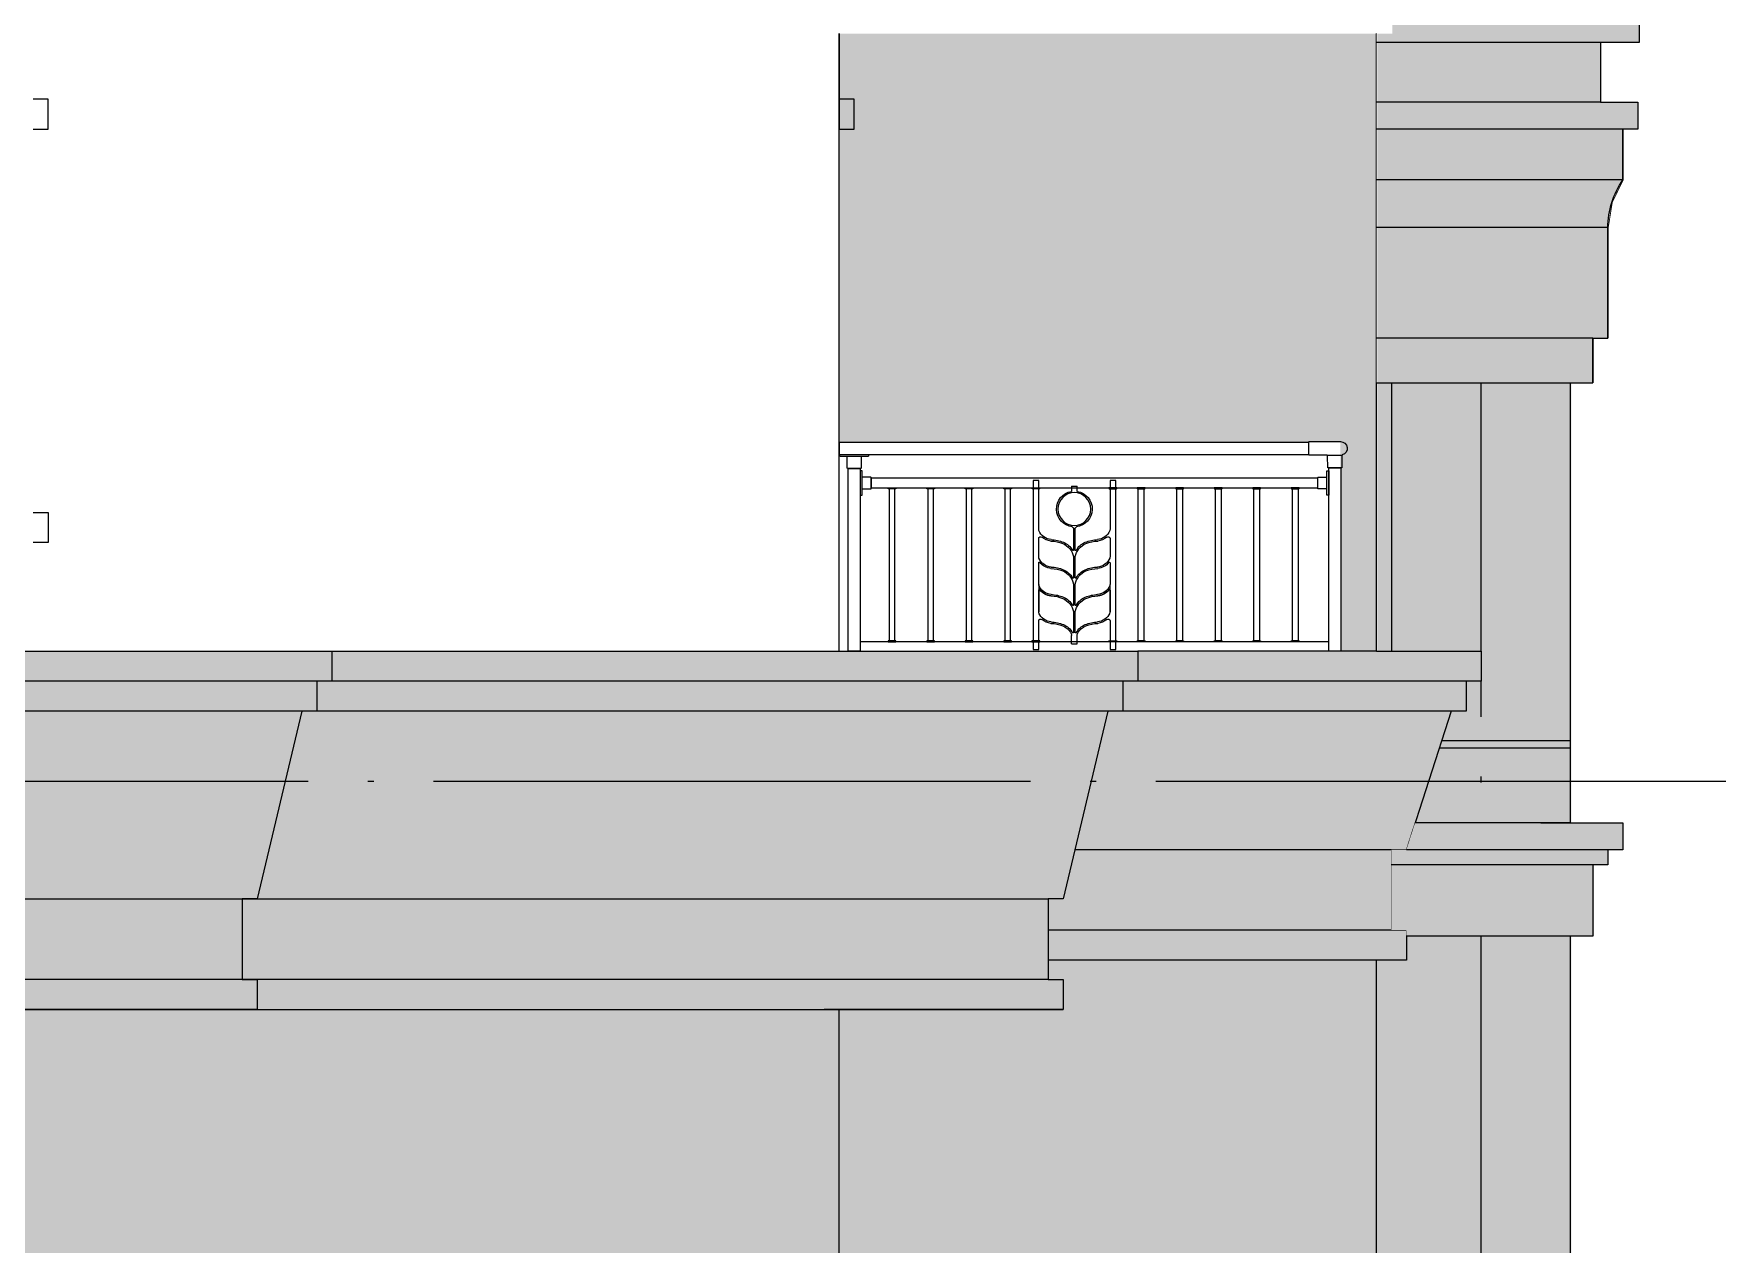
# Model space of a CAD drawing. Extents: x -12446 to 284554, y -295110 to 165007.
# Drawn here: x 201699 to 207339, y -251057 to -246999 of the extents above; entities that cross this region are included whole.
import ezdxf

# ---------------------------------------------------------------- set-up
doc = ezdxf.new("R2010")
doc.units = 0
doc.header["$LTSCALE"] = 1000
doc.linetypes.add('AX-14-E$0$DOTE', pattern=[2.42, 2, -0.2, 0.02, -0.2])
doc.layers.get('0').update_dxf_attribs({"linetype": 'CONTINUOUS'})
for name, color, linetype in [('A-Anno-Note', 241, 'CONTINUOUS'), ('AX-14-comp-tc$0$AX-T-LMCZ-Z$1$AX-13-E01-E03$0$家具与填充', 251, 'CONTINUOUS'), ('AX-14-E$0$A-Anno-Note', 241, 'CONTINUOUS'), ('AX-14-E$0$A-Detl-Medm', 40, 'CONTINUOUS'), ('AX-14-E$0$A-Detl-Patt', 8, 'CONTINUOUS'), ('AX-14-E$0$A-Detl-Thin', 131, 'CONTINUOUS'), ('AX-14-E$0$A-elev-FIXT', 9, 'CONTINUOUS'), ('AX-14-E$0$A-elev-HRAL', 61, 'CONTINUOUS'), ('AX-14-E$0$A-Elev-line3', 40, 'CONTINUOUS'), ('AX-14-E$0$A-elev-XFINE', 8, 'CONTINUOUS'), ('AX-14-E$0$栏杆型材', 82, 'CONTINUOUS'), ('AX-14-E$0$阳台栏杆扶手', 82, 'CONTINUOUS')]:
    doc.layers.add(name, color=color, linetype=linetype)
doc.layers.add('AX-14-E$0$A-Grid', color=222, linetype='AX-14-E$0$DOTE', plot=False)
doc.layers.add('AX-14-E$0$A-Wall-stru', color=4, linetype='CONTINUOUS', lineweight=30)
doc.layers.add('AX-14-E$0$花形线', color=241, linetype='CONTINUOUS', lineweight=15)
pattern_1 = [(37.5, (-118016.387, -327431.573), (-1.9200376, 58.7295885), [0, -46.3296, 0, -51.816, 0, -49.53]), (7.5, (-118016.39, -327431.57), (53.942794, 86.019012), [0, -24.9936, 0, -41.7576, 0, -16.002]), (327.5, (-118053.88, -327431.573), (94.9190844, 0.172462), [0, -15.24, 0, -54.864, 0, -71.628]), (317.5, (-118053.88, -327431.57), (91.626774, 26.751519), [0, -7.62, 0, -35.9664, 0, -41.148])]
pattern_2 = [(37.5, (3.074, 0), (-1.9200376, 58.7295885), [0, -46.3296, 0, -51.816, 0, -49.53]), (7.5, (3.074, 0), (53.942794, 86.019012), [0, -24.9936, 0, -41.7576, 0, -16.002]), (327.5, (-34.416, 0), (94.9190844, 0.172462), [0, -15.24, 0, -54.864, 0, -71.628]), (317.5, (-34.42, 0), (91.626774, 26.751519), [0, -7.62, 0, -35.9664, 0, -41.148])]

# ---------------------------------------------------------------- blocks, each defined once
blk = doc.blocks.new('AX-14-E$0$4080转角立图')
at = {"layer": 'AX-14-E$0$A-elev-FIXT', "linetype": 'Continuous'}
blk.add_line((25.6, 42), (-24.3, 42), dxfattribs=at)
blk.add_lwpolyline([(-25.3, 43, -0.327139), (-24.2, 41.5), (-23.5, 0), (23.5, 0), (24.2, 40.5, -0.409111), (25.7, 42), (85.3, 42, 0.414214), (86.8, 43.5), (86.8, 86.5, 0.414214), (85.3, 88), (-18.8, 88, 0.865157)], format="xyb", close=True, dxfattribs=at)
blk = doc.blocks.new('AX-14-E$0$32固定座立面')
at = {"layer": 'AX-14-E$0$栏杆型材', "color": 6, "linetype": 'Continuous'}
blk.add_line((-7, -22.5), (-7, 22.5), dxfattribs=at)
blk.add_lwpolyline([(-7, -22.5, 0.41166), (-10, -19.5), (-36, -19.3, -0.41166), (-37, -18.3), (-37, 18.3, -0.41166), (-36, 19.3), (-10, 19.5, 0.41166), (-7, 22.5), (-7, 39, -0.41166), (-5, 41), (0, 41.1), (0, -41.1), (-5, -41, -0.41166), (-7, -39)], format="xyb", close=True, dxfattribs=at)
blk = doc.blocks.new('AX-14-E$0$40固定座立图')
at = {"layer": 'AX-14-E$0$A-elev-HRAL', "color": 6, "linetype": 'Continuous'}
blk.add_line((-26.5, -7), (26.5, -7), dxfattribs=at)
blk.add_lwpolyline([(48, -5), (48.1, 0), (-48.1, 0), (-48, -5, 0.41166), (-46, -7), (-26.5, -7, -0.41166), (-23.5, -10), (-23.2, -46, 0.41166), (-22.2, -47), (22.2, -47, 0.41166), (23.2, -46), (23.5, -10, -0.41166), (26.5, -7), (46, -7, 0.41166)], format="xyb", close=True, dxfattribs=at)
blk = doc.blocks.new('AX-14-E$0$螺帽01')
at = {"layer": 'AX-14-E$0$A-elev-XFINE', "linetype": 'Continuous'}
blk.add_lwpolyline([(-12.5, -3), (12.5, -3, 0.414214), (13, -2.5), (13, -0.5, 0.414214), (12.5, 0), (-12.5, 0, 0.414214), (-13, -0.5), (-13, -2.5, 0.414214)], format="xyb", close=True, dxfattribs=at)
blk = doc.blocks.new('AX-14-E$0$麦穗铁花九')
at = {"layer": 'AX-14-E$0$花形线'}
for p, q in [((0, 0), (19, 0)), ((0, -566), (0, 0)), ((19, 0), (19, -163.7)), ((258, 0), (277, 0)), ((258, -163.7), (258, 0)), ((277, 0), (277, -566)), ((148, -18), (129, -18)), ((129, -36), (129, -18)), ((148, -18), (148, -36)), ((136, -232.5), (136, -159.8)), ((141, -159.8), (141, -232.5)), ((19, -194.2), (19, -255.7)), ((258, -255.7), (258, -194.2)), ((19, -274.9), (19, -347.7)), ((136, -324.5), (136, -258.9)), ((141, -258.9), (141, -324.5)), ((258, -347.7), (258, -274.9)), ((19, -439.7), (19, -347.7)), ((19, -366.9), (19, -439.7)), ((19, -366.9), (19, -439.7)), ((136, -416.5), (136, -350.9)), ((136, -416.5), (136, -350.9)), ((141, -350.9), (141, -416.5)), ((141, -350.9), (141, -416.5)), ((258, -347.7), (258, -439.7)), ((258, -439.7), (258, -366.9)), ((258, -439.7), (258, -366.9)), ((136, -508.5), (136, -442.9)), ((136, -508.5), (136, -442.9)), ((136, -508.5), (136, -442.9)), ((141, -442.9), (141, -508.5)), ((141, -442.9), (141, -508.5)), ((19, -470.2), (19, -566)), ((258, -566), (258, -470.2)), ((129, -547), (129, -519)), ((148, -547), (129, -547)), ((148, -547), (148, -519)), ((19, -566), (0, -566)), ((277, -566), (258, -566))]:
    blk.add_line(p, q, dxfattribs=at)
blk.add_circle((138.5, -95.2), 55, dxfattribs=at)
for centre, radius, start, end in [((138.5, -95.2), 60, 99.1102, 263.3742), ((138.5, -95.2), 60, 276.6258, 80.8898), ((29, -163.7), 10, 180, 202.5285), ((65, -148.8), 49, 202.5283, 264.7738), ((131, -159.8), 5, 0, 83.3742), ((146, -159.8), 5, 96.6259, 180), ((212, -148.8), 49, 275.2262, 337.4717), ((248, -163.7), 10, 337.4718, 360), ((25.5, -194.2), 6.5, 48.9817, 180), ((65, -148.8), 53.7, 228.9817, 264.9129), ((55.9, -319.5), 117.3, 67.9628, 87.8994), ((55.9, -319.4), 121.9, 67.8778, 87.8433), ((74.7, -267.6), 62.3, 11.9892, 66.0287), ((74.7, -267.6), 67, 30.6455, 66.0287), ((202.3, -267.6), 62.3, 113.9713, 168.0108), ((202.3, -267.6), 67, 113.9713, 149.3545), ((221.1, -319.4), 121.9, 92.1567, 112.1222), ((221.1, -319.5), 117.3, 92.1006, 112.0372), ((212, -148.8), 53.7, 275.0871, 311.0183), ((251.5, -194.2), 6.5, 360, 131.0183), ((29, -255.7), 10, 180, 202.5285), ((21, -274.9), 2, 37.8001, 180), ((65, -240.8), 49, 202.5283, 264.7738), ((65, -240.8), 53.7, 217.8001, 264.9129), ((134, -232.5), 2, 210.6455, 360), ((116, -258.9), 20, 360, 11.9893), ((143, -232.5), 2, 180, 329.3545), ((161, -258.9), 20, 168.0107, 180), ((212, -240.8), 49, 275.2262, 337.4717), ((212, -240.8), 53.7, 275.0871, 322.1999), ((256, -274.9), 2, 360, 142.1999), ((248, -255.7), 10, 337.4718, 360), ((55.9, -411.5), 117.3, 67.9628, 87.8994), ((55.9, -411.4), 121.9, 67.8778, 87.8433), ((74.7, -359.6), 62.3, 11.9892, 66.0287), ((74.7, -359.6), 67, 30.6455, 66.0287), ((134, -324.5), 2, 210.6456, 360), ((143, -324.5), 2, 180, 329.3545), ((202.3, -359.6), 62.3, 113.9713, 168.0108), ((202.3, -359.6), 67, 113.9713, 149.3545), ((221.1, -411.4), 121.9, 92.1567, 112.1222), ((221.1, -411.5), 117.3, 92.1006, 112.0372), ((29, -347.7), 10, 180, 202.5285), ((29, -347.7), 10, 180, 202.5285), ((21, -366.9), 2, 37.8001, 180), ((21, -366.9), 2, 37.8001, 180), ((65, -332.8), 49, 202.5283, 264.7738), ((65, -332.8), 49, 202.5283, 264.7738), ((65, -332.8), 49, 202.5283, 264.7738), ((65, -332.8), 53.7, 217.8001, 264.9129), ((65, -332.8), 53.7, 217.8001, 264.9129), ((65, -332.8), 53.7, 220.6616, 264.9129), ((55.9, -503.5), 117.3, 67.9628, 87.8994), ((55.9, -503.5), 117.3, 67.9628, 87.8994), ((55.9, -503.4), 121.9, 67.8778, 87.8433), ((55.9, -503.4), 121.9, 67.8778, 87.8433), ((74.7, -451.6), 62.3, 11.9892, 66.0287), ((74.7, -451.6), 62.3, 11.9892, 66.0287), ((74.7, -451.6), 67, 33.5141, 66.0287), ((74.7, -451.6), 67, 30.6455, 66.0287), ((74.7, -451.6), 67, 30.6455, 66.0287), ((116, -350.9), 20, 360, 11.9892), ((116, -350.9), 20, 360, 11.9892), ((161, -350.9), 20, 168.0107, 180), ((161, -350.9), 20, 168.0108, 180), ((202.3, -451.6), 62.3, 113.9713, 168.0108), ((202.3, -451.6), 62.3, 113.9713, 168.0108), ((202.3, -451.6), 67, 113.9713, 149.3545), ((202.3, -451.6), 67, 113.9713, 149.3545), ((202.3, -451.6), 67, 113.9713, 149.3545), ((202.3, -451.6), 67, 113.9713, 146.4859), ((221.1, -503.4), 121.9, 92.1567, 112.1222), ((221.1, -503.4), 121.9, 92.1567, 112.1222), ((221.1, -503.5), 117.3, 92.1006, 112.0372), ((221.1, -503.5), 117.3, 92.1006, 112.0372), ((212, -332.8), 49, 275.2262, 339.9297), ((212, -332.8), 49, 275.2262, 337.4717), ((212, -332.8), 49, 275.2262, 337.4717), ((212, -332.8), 53.7, 275.0871, 322.1999), ((212, -332.8), 53.7, 275.0871, 322.1999), ((212, -332.8), 53.7, 275.0871, 319.3384), ((256, -366.9), 2, 360, 142.1999), ((256, -366.9), 2, 360, 142.1999), ((248, -347.7), 10, 337.4718, 360), ((248, -347.7), 10, 337.4718, 360), ((29, -439.7), 10, 180, 202.5284), ((29, -439.7), 10, 180, 202.5285), ((65, -424.8), 49, 202.5283, 264.7738), ((65, -424.8), 49, 202.5283, 264.7738), ((134, -416.5), 2, 210.6456, 360), ((134, -416.5), 2, 210.6455, 360), ((116, -442.9), 20, 0.0001, 11.989), ((116, -442.9), 20, 360, 11.9893), ((143, -416.5), 2, 180, 329.3545), ((143, -416.5), 2, 180, 329.3544), ((161, -442.9), 20, 168.0109, 180), ((161, -442.9), 20, 168.0108, 180), ((212, -424.8), 49, 275.2262, 337.4717), ((212, -424.8), 49, 275.2262, 337.4717), ((248, -439.7), 10, 337.4717, 360), ((248, -439.7), 10, 337.4718, 360), ((25.5, -470.2), 6.5, 48.9817, 180), ((65, -424.8), 53.7, 228.9817, 264.9129), ((65, -424.8), 53.7, 228.9817, 264.9129), ((55.9, -595.5), 117.3, 67.9628, 87.8994), ((55.9, -595.5), 117.3, 67.9628, 87.8994), ((55.9, -595.4), 121.9, 67.8778, 87.8433), ((55.9, -595.4), 121.9, 67.8778, 87.8433), ((74.7, -543.6), 62.3, 35.6545, 66.0287), ((74.7, -543.6), 67, 30.6455, 66.0287), ((74.7, -543.6), 67, 30.6455, 66.0287), ((109, -519), 20, 360, 35.6546), ((202.3, -543.6), 67, 113.9713, 149.3545), ((202.3, -543.6), 67, 113.9713, 149.3545), ((168, -519), 20, 144.3455, 180), ((202.3, -543.6), 62.3, 113.9713, 144.3455), ((221.1, -595.4), 121.9, 92.1567, 112.1222), ((221.1, -595.4), 121.9, 92.1567, 112.1222), ((221.1, -595.5), 117.3, 92.1006, 112.0372), ((221.1, -595.5), 117.3, 92.1006, 112.0372), ((212, -424.8), 53.7, 275.0871, 311.03), ((212, -424.8), 53.7, 275.0871, 311.0183), ((251.5, -470.2), 6.5, 360, 131.0183), ((134, -508.5), 2, 210.6456, 360), ((134, -508.5), 2, 210.6456, 360), ((134, -508.5), 2, 210.6455, 360), ((143, -508.5), 2, 180, 329.3545), ((143, -508.5), 2, 180, 329.3545)]:
    blk.add_arc(centre, radius, start, end, dxfattribs=at)
blk = doc.blocks.new('AX-14-E$0$ETGEWGHEW')
at = {"layer": 'AX-14-E$0$A-elev-HRAL', "ltscale": 10, "elevation": 0}
for points in [[(208244.4, -213121.4, -0.414214), (208244.9, -213121.9), (208244.9, -213123.9, -0.414214), (208244.4, -213124.4), (208219.4, -213124.4, -0.414214), (208218.9, -213123.9), (208218.9, -213121.9, -0.414214), (208219.4, -213121.4)], [(208373.4, -213121.4, -0.414214), (208373.9, -213121.9), (208373.9, -213123.9, -0.414214), (208373.4, -213124.4), (208348.4, -213124.4, -0.414214), (208347.9, -213123.9), (208347.9, -213121.9, -0.414214), (208348.4, -213121.4)], [(208502.4, -213121.4, -0.414214), (208502.9, -213121.9), (208502.9, -213123.9, -0.414214), (208502.4, -213124.4), (208477.4, -213124.4, -0.414214), (208476.9, -213123.9), (208476.9, -213121.9, -0.414214), (208477.4, -213121.4)], [(208631.4, -213121.4, -0.414214), (208631.9, -213121.9), (208631.9, -213123.9, -0.414214), (208631.4, -213124.4), (208606.4, -213124.4, -0.414214), (208605.9, -213123.9), (208605.9, -213121.9, -0.414214), (208606.4, -213121.4)], [(209053.9, -213121.4, 0.414214), (209053.4, -213121.9), (209053.4, -213123.9, 0.414214), (209053.9, -213124.4), (209078.9, -213124.4, 0.414214), (209079.4, -213123.9), (209079.4, -213121.9, 0.414214), (209078.9, -213121.4)], [(209182.9, -213121.4, 0.414214), (209182.4, -213121.9), (209182.4, -213123.9, 0.414214), (209182.9, -213124.4), (209207.9, -213124.4, 0.414214), (209208.4, -213123.9), (209208.4, -213121.9, 0.414214), (209207.9, -213121.4)], [(209311.9, -213121.4, 0.414214), (209311.4, -213121.9), (209311.4, -213123.9, 0.414214), (209311.9, -213124.4), (209336.9, -213124.4, 0.414214), (209337.4, -213123.9), (209337.4, -213121.9, 0.414214), (209336.9, -213121.4)], [(209440.9, -213121.4, 0.414214), (209440.4, -213121.9), (209440.4, -213123.9, 0.414214), (209440.9, -213124.4), (209465.9, -213124.4, 0.414214), (209466.4, -213123.9), (209466.4, -213121.9, 0.414214), (209465.9, -213121.4)], [(209569.9, -213121.4, 0.414214), (209569.4, -213121.9), (209569.4, -213123.9, 0.414214), (209569.9, -213124.4), (209594.9, -213124.4, 0.414214), (209595.4, -213123.9), (209595.4, -213121.9, 0.414214), (209594.9, -213121.4)], [(208244.4, -213637.4, 0.414214), (208244.9, -213636.9), (208244.9, -213634.9, 0.414214), (208244.4, -213634.4), (208219.4, -213634.4, 0.414214), (208218.9, -213634.9), (208218.9, -213636.9, 0.414214), (208219.4, -213637.4)], [(208373.4, -213637.4, 0.414214), (208373.9, -213636.9), (208373.9, -213634.9, 0.414214), (208373.4, -213634.4), (208348.4, -213634.4, 0.414214), (208347.9, -213634.9), (208347.9, -213636.9, 0.414214), (208348.4, -213637.4)], [(208502.4, -213637.4, 0.414214), (208502.9, -213636.9), (208502.9, -213634.9, 0.414214), (208502.4, -213634.4), (208477.4, -213634.4, 0.414214), (208476.9, -213634.9), (208476.9, -213636.9, 0.414214), (208477.4, -213637.4)], [(208631.4, -213637.4, 0.414214), (208631.9, -213636.9), (208631.9, -213634.9, 0.414214), (208631.4, -213634.4), (208606.4, -213634.4, 0.414214), (208605.9, -213634.9), (208605.9, -213636.9, 0.414214), (208606.4, -213637.4)], [(209053.9, -213637.4, -0.414214), (209053.4, -213636.9), (209053.4, -213634.9, -0.414214), (209053.9, -213634.4), (209078.9, -213634.4, -0.414214), (209079.4, -213634.9), (209079.4, -213636.9, -0.414214), (209078.9, -213637.4)], [(209182.9, -213637.4, -0.414214), (209182.4, -213636.9), (209182.4, -213634.9, -0.414214), (209182.9, -213634.4), (209207.9, -213634.4, -0.414214), (209208.4, -213634.9), (209208.4, -213636.9, -0.414214), (209207.9, -213637.4)], [(209311.9, -213637.4, -0.414214), (209311.4, -213636.9), (209311.4, -213634.9, -0.414214), (209311.9, -213634.4), (209336.9, -213634.4, -0.414214), (209337.4, -213634.9), (209337.4, -213636.9, -0.414214), (209336.9, -213637.4)], [(209440.9, -213637.4, -0.414214), (209440.4, -213636.9), (209440.4, -213634.9, -0.414214), (209440.9, -213634.4), (209465.9, -213634.4, -0.414214), (209466.4, -213634.9), (209466.4, -213636.9, -0.414214), (209465.9, -213637.4)], [(209569.9, -213637.4, -0.414214), (209569.4, -213636.9), (209569.4, -213634.9, -0.414214), (209569.9, -213634.4), (209594.9, -213634.4, -0.414214), (209595.4, -213634.9), (209595.4, -213636.9, -0.414214), (209594.9, -213637.4)]]:
    blk.add_lwpolyline(points, format="xyb", close=True, dxfattribs=at)
for points in [[(208222.4, -213634.4), (208241.4, -213634.4), (208241.4, -213124.4), (208222.4, -213124.4)], [(208351.4, -213634.4), (208370.4, -213634.4), (208370.4, -213124.4), (208351.4, -213124.4)], [(208480.4, -213634.4), (208499.4, -213634.4), (208499.4, -213124.4), (208480.4, -213124.4)], [(208609.4, -213634.4), (208628.4, -213634.4), (208628.4, -213124.4), (208609.4, -213124.4)], [(209075.9, -213634.4), (209056.9, -213634.4), (209056.9, -213124.4), (209075.9, -213124.4)], [(209204.9, -213634.4), (209185.9, -213634.4), (209185.9, -213124.4), (209204.9, -213124.4)], [(209333.9, -213634.4), (209314.9, -213634.4), (209314.9, -213124.4), (209333.9, -213124.4)], [(209462.9, -213634.4), (209443.9, -213634.4), (209443.9, -213124.4), (209462.9, -213124.4)], [(209591.9, -213634.4), (209572.9, -213634.4), (209572.9, -213124.4), (209591.9, -213124.4)]]:
    blk.add_lwpolyline(points, close=True, dxfattribs=at)
at = {"layer": 'AX-14-E$0$栏杆型材', "elevation": 0}
for points in [[(208085.2, -213056.4), (208125.2, -213056.4), (208125.2, -213669.4), (208085.2, -213669.4)], [(209658, -213089.4), (208162.2, -213089.4), (208162.2, -213121.4), (209658, -213121.4)], [(209735, -213669.4), (209695, -213669.4), (209695, -213054.4), (209735, -213054.4)], [(209695, -213637.4), (208125.2, -213637.4), (208125.2, -213669.4), (209695, -213669.4)]]:
    blk.add_lwpolyline(points, close=True, dxfattribs=at)
at = {"layer": 'AX-14-E$0$阳台栏杆扶手'}
blk.add_lwpolyline([(209628.3, -212969.4), (208055, -212969.4), (208055, -213009.4), (209628.3, -213009.4)], close=True, dxfattribs=at)
at = {"xscale": -1}
for name, p in [('AX-14-E$0$4080转角立图', (209715, -213054.4, 0)), ('AX-14-E$0$40固定座立图', (208105.2, -213009.4, 0)), ('AX-14-E$0$32固定座立面', (208125.2, -213105.4, 0)), ('AX-14-E$0$螺帽01', (208713.6, -213121.4, 0)), ('AX-14-E$0$麦穗铁花九', (208981.1, -213097.4, 0))]:
    blk.add_blockref(name, p, dxfattribs=at)
for name, p in [('AX-14-E$0$32固定座立面', (209695, -213105.4, 0)), ('AX-14-E$0$螺帽01', (208971.6, -213121.4, 0))]:
    blk.add_blockref(name, p)
at = {"rotation": 180}
blk.add_blockref('AX-14-E$0$螺帽01', (208713.6, -213637.4, 0), dxfattribs=at)
at = {"xscale": -1, "rotation": 180}
blk.add_blockref('AX-14-E$0$螺帽01', (208971.6, -213637.4, 0), dxfattribs=at)
blk = doc.blocks.new('AX-14-E$0$GILSHGKSHGSIKGHSUKGGGS')
at = {"layer": 'AX-14-E$0$A-Detl-Thin'}
for p, q in [((15800, 320), (15800, 3270)), ((17600, 865), (17600, 3270)), ((18250, 625), (18250, 3240)), ((15800, 320), (15800, 3115)), ((13100, 1665), (13150, 1665)), ((13150, 1665), (13150, 1565)), ((13150, 1565), (13100, 1565)), ((13850, 810), (13100, 810)), ((16550, 810), (15800, 810)), ((13800, 720), (13100, 720)), ((16500, 720), (15800, 720)), ((13750, 620), (13100, 620)), ((16450, 620), (15800, 620)), ((13750, 320), (13100, 320)), ((15800, 320), (15800, 165)), ((16450, 320), (15800, 320)), ((15800, 165), (15800, 0)), ((13150, 100), (13100, 100)), ((13150, 0), (13150, 100)), ((15850, 100), (15800, 100)), ((15850, 0), (15850, 100)), ((13100, 0), (13150, 0)), ((15800, 0), (15850, 0))]:
    blk.add_line(p, q, dxfattribs=at)
for points in [[(15800, 915), (17520.2, 915), (17520.2, 865), (15800, 865)], [(15800, 865), (17700, 865), (17700, 765), (15800, 765)], [(15800, 765), (17600, 765), (17600, 630), (15800, 630)], [(15800, 630), (17650, 630), (17650, 320), (15800, 320)]]:
    blk.add_lwpolyline(points, dxfattribs=at)
at = {"layer": 'AX-14-E$0$A-Wall-stru'}
for points in [[(13850, 810), (13850, 720), (13800, 720), (13800, 620), (13750, 620), (13750, 320)], [(16550, 810), (16550, 720), (16500, 720), (16500, 620), (16450, 620), (16450, 320)]]:
    blk.add_lwpolyline(points, dxfattribs=at)
at = {"layer": 'AX-14-E$0$栏杆型材', "elevation": 0}
for points in [[(16030.5, 865), (15990.5, 865)], [(16877.5, 865), (16917.5, 865)]]:
    blk.add_lwpolyline(points, dxfattribs=at)
at = {"layer": 'AX-14-E$0$栏杆型材'}
blk.add_lwpolyline([(17440, 865), (17480, 865)], dxfattribs=at)
at = {"layer": 'AX-14-E$0$A-Anno-Note'}
blk.add_blockref('AX-14-E$0$ETGEWGHEW', (-192255, 214869.4, 0), dxfattribs=at)
blk = doc.blocks.new('AX-14-E$0$A$C2C6B68D6')
at = {"layer": 'AX-14-E$0$A-Detl-Thin'}
for p, q in [((15800, 320), (15800, 3270)), ((17600, 865), (17600, 3270)), ((18250, 165), (18250, 3270)), ((15800, 320), (15800, 3115))]:
    blk.add_line(p, q, dxfattribs=at)
blk = doc.blocks.new('AX-14-E$0$A$C4491311A')
blk.add_wipeout([(0, 1200), (0, 1100), (50, 1100), (50, 1000), (100, 1000), (250, 370), (300, 370), (300, 100), (250, 100), (250, 0), (13600, 0), (13600, 100), (13550, 100), (13550, 165), (14750, 165), (14750, 265), (14700, 265), (14700, 535), (14750, 535), (14900, 1000), (14950, 1000), (14950, 1100), (15000, 1100), (15000, 1200)]).dxf.layer = 'AX-14-E$0$A-Detl-Medm'
at = {"layer": 'AX-14-E$0$A-Detl-Medm'}
for p, q in [((950, 1200), (13850, 1200)), ((14650, 1200), (13850, 1200)), ((13800, 1100), (50, 1100)), ((14950, 1100), (13850, 1100)), ((13800, 1000), (100, 1000)), ((14900, 1000), (13800, 1000)), ((14700, 535), (13639.3, 535)), ((300, 370), (13550, 370)), ((14700, 265), (13550, 265)), ((14750, 165), (13550, 165)), ((13550, 100), (300, 100)), ((1050, 0), (13600, 0))]:
    blk.add_line(p, q, dxfattribs=at)
for points in [[(10200, 1200), (11150, 1200), (11150, 1100), (11100, 1100), (11100, 1000), (11050, 1000), (10900, 370), (10850, 370), (10850, 100), (10900, 100), (10900, 0), (10100, 0)], [(12900, 1200), (13850, 1200), (13850, 1100), (13800, 1100), (13800, 1000), (13750, 1000), (13600, 370), (13550, 370), (13550, 100), (13600, 100), (13600, 0), (12800, 0)], [(14650, 1200), (15000, 1200), (15000, 1100), (14950, 1100), (14950, 1000), (14900, 1000), (14750, 535), (14700, 535), (14700, 265), (14750, 265), (14750, 165)]]:
    blk.add_lwpolyline(points, dxfattribs=at)
blk = doc.blocks.new('AX-14-E$0$2w3ytrehjreqehrehj')
at = {"layer": 'AX-14-E$0$A-Detl-Patt'}
for p, q in [((298625.2, 159459.7), (298184.8, 159459.7)), ((298625.2, 159484.7), (298192.9, 159484.7))]:
    blk.add_line(p, q, dxfattribs=at)
blk = doc.blocks.new('AX-14-E$0$wEHYREbewghewh')
at = {"layer": 'AX-14-E$0$A-Detl-Thin'}
for p, q in [((298625.2, 159209.7), (298104.2, 159209.7)), ((298750.2, 159119.7), (298075.2, 159119.7)), ((298700.2, 159069.7), (298025.2, 159069.7)), ((298625.2, 158829.7), (298075.2, 158829.7))]:
    blk.add_line(p, q, dxfattribs=at)
at = {"layer": 'AX-14-E$0$A-Detl-Thin', "elevation": 0}
blk.add_lwpolyline([(298125.2, 159209.7), (298104.2, 159209.7)], dxfattribs=at)
at = {"layer": 'AX-14-E$0$A-Detl-Thin'}
blk.add_lwpolyline([(298525.2, 159209.7), (298800.2, 159209.7), (298800.2, 159119.7), (298750.2, 159119.7), (298750.2, 159069.7), (298700.2, 159069.7), (298700.2, 158829.7), (298625.2, 158829.7)], dxfattribs=at)
blk = doc.blocks.new('AX-14-comp-tc')
at = {"layer": 'AX-14-comp-tc$0$AX-T-LMCZ-Z$1$AX-13-E01-E03$0$家具与填充'}
h = blk.add_hatch(dxfattribs=at)
h.set_pattern_fill('AR-SAND', color=256, scale=24)
h.set_pattern_definition(pattern_2)
h.paths.add_polyline_path([(206047.6, -252541.9), (207097.5, -252541.9), (207097.5, -252631.9), (207047.6, -252631.9), (207047.6, -252711.9), (207034.8, -252711.9), (206957.6, -253031.9), (206907.6, -253031.9), (206907.6, -253071.9), (206892.8, -253110.7), (206887.6, -253151.9), (206867.6, -253371.9), (206927.6, -253371.9), (206927.6, -253451.9), (206797.6, -253451.9), (206797.6, -253651.9), (206922.6, -253651.9), (206922.6, -253741.9), (206872.6, -253741.9), (206872.6, -253911.9), (206835.4, -253988.1), (206822.6, -254071.6), (206822.6, -254441.9), (206772.6, -254441.9), (206772.6, -254591.9), (206697.6, -254591.9), (206697.6, -256066.9), (206176.7, -256066.9), (206297.6, -255691.9), (206347.6, -255691.9), (206347.6, -255591.9), (206397.6, -255591.9), (206397.6, -255491.9), (206047.6, -255491.9), (206047.6, -253421.9), (206097.6, -253421.9), (206097.6, -253111.9), (206047.6, -253111.9), (206047.6, -252976.9), (206147.6, -252976.9), (206147.6, -252876.9), (206047.6, -252876.9)])
h = blk.add_hatch(dxfattribs=at)
h.set_pattern_fill('AR-SAND', color=256, scale=24)
h.set_pattern_definition([(37.5, (-152.837, -6422.47), (-1.9200376, 58.7295885), [0, -46.3296, 0, -51.816, 0, -49.53]), (7.5, (-152.84, -6422.47), (53.942794, 86.019012), [0, -24.9936, 0, -41.7576, 0, -16.002]), (327.5, (-190.33, -6422.47), (94.9190844, 0.172462), [0, -15.24, 0, -54.864, 0, -71.628]), (317.5, (-190.33, -6422.47), (91.626774, 26.751519), [0, -7.62, 0, -35.9664, 0, -41.148])])
h.paths.add_polyline_path([(204244.6, -253421.9), (206044.6, -253421.9), (206044.6, -255491.9), (205924.6, -255491.9), (205923.3, -254788.9), (204244.6, -254791.9)])
h = blk.add_hatch(dxfattribs=at)
h.set_pattern_fill('AR-SAND', color=256, scale=24)
h.set_pattern_definition(pattern_1)
h.paths.add_polyline_path([(191397.6, -255491.9), (191397.6, -255591.9), (191447.6, -255591.9), (191447.6, -255691.9), (191497.6, -255691.9), (191647.6, -256321.9), (191697.6, -256321.9), (191697.6, -256591.9), (191647.6, -256591.9), (191647.6, -256691.9), (204997.6, -256691.9), (204997.6, -256591.9), (204947.6, -256591.9), (204947.6, -256526.9), (206147.6, -256526.9), (206147.6, -256446.9), (206772.6, -256446.9), (206772.6, -256206.9), (206822.6, -256206.9), (206822.6, -256156.9), (206872.6, -256156.9), (206872.6, -256066.9), (206176.7, -256066.9), (206297.6, -255691.9), (206347.6, -255691.9), (206347.6, -255591.9), (206397.6, -255591.9), (206397.6, -255491.9)])
h = blk.add_hatch(dxfattribs=at)
h.set_pattern_fill('AR-SAND', color=256, scale=24)
h.set_pattern_definition(pattern_2)
h.paths.add_polyline_path([(204247.6, -256691.9), (204997.6, -256691.9), (204997.6, -256591.9), (204947.6, -256591.9), (204947.6, -256526.9), (206147.6, -256526.9), (206147.6, -256446.9), (206697.6, -256446.9), (206697.6, -266136.9), (207497.6, -266136.9), (207497.6, -266236.9), (206497.6, -266236.9), (206497.6, -268241.9), (206047.6, -268241.9), (206036.4, -267538.9), (204247.6, -267538.9), (204247.9, -265221.9), (204897.9, -265221.9), (204897.9, -264921.9), (204947.9, -264921.9), (204947.9, -264821.9), (204997.9, -264821.9), (204997.9, -264731.9), (204897.6, -264731.9), (204897.6, -264626.9), (205927.6, -264626.9), (205927.6, -263676.9), (204247.6, -263676.9), (204247.6, -262271.9), (204897.6, -262271.9), (204897.6, -261971.9), (204947.6, -261971.9), (204947.6, -261871.9), (204997.6, -261871.9), (204997.6, -261781.9), (204897.6, -261781.9), (204897.6, -261676.9), (205927.6, -261676.9), (205927.6, -260726.9), (204247.6, -260726.9), (204247.6, -259321.9), (204897.6, -259321.9), (204897.6, -259021.9), (204947.6, -259021.9), (204947.6, -258921.9), (204997.6, -258921.9), (204997.6, -258831.9), (204897.6, -258831.9), (204897.6, -258726.9), (205927.6, -258726.9), (205927.6, -257776.9), (204247.6, -257776.9)])
h = blk.add_hatch(dxfattribs=at)
h.set_pattern_fill('AR-SAND', color=256, scale=24)
h.set_pattern_definition(pattern_1)
h.paths.add_polyline_path([(192447.6, -256691.9), (201547.6, -256691.9), (201547.6, -268241.9), (192447.6, -268241.9)])
h.paths.add_polyline_path([(196872.6, -256691.9), (197522.6, -256691.9), (197522.6, -268241.9), (196872.6, -268241.9)], flags=16)
h.paths.add_polyline_path([(192444.6, -268241.9), (202762.6, -268241.9)])
h.paths.add_polyline_path([(192644.6, -268076.9), (195644.6, -268076.9), (195644.6, -266376.9), (192644.6, -266376.9)], flags=16)
h = blk.add_hatch(dxfattribs=at)
h.set_pattern_fill('AR-SAND', color=256, scale=24)
h.set_pattern_definition(pattern_1)
h.paths.add_polyline_path([(201547.4, -268241.9), (204247.6, -268241.9), (204247.6, -256691.9), (201547.4, -256691.9)])
h.paths.add_polyline_path([(201547.6, -258131.9), (202167.6, -258131.9), (202167.6, -258831.9), (201547.6, -258831.9)], flags=16)
h.paths.add_polyline_path([(201547.6, -261081.9), (202167.6, -261081.9), (202167.6, -261781.9), (201547.6, -261781.9)], flags=16)
h.paths.add_polyline_path([(201547.6, -264031.9), (202167.6, -264031.9), (202167.6, -264731.9), (201547.6, -264731.9)], flags=16)
h.paths.add_polyline_path([(201547.6, -268241.9), (202117.4, -268241.9), (202117.4, -267928.9), (201547.6, -267928.9)], flags=17)
edge = h.paths.add_edge_path(flags=16)
edge.add_line((201547.6, -258831.9), (202297.6, -258831.9))
edge.add_line((202297.6, -258831.9), (202297.6, -258921.9))
edge.add_line((202297.6, -258921.9), (202247.6, -258921.9))
edge.add_line((202247.6, -258921.9), (202247.6, -259021.9))
edge.add_line((202247.6, -259021.9), (202197.6, -259021.9))
edge.add_line((202197.6, -259021.9), (202197.6, -259321.9))
edge.add_line((202197.6, -259321.9), (201547.6, -259321.9))
edge.add_line((201547.6, -259321.9), (201547.6, -258831.9))
edge.add_line((201547.6, -261781.9), (202297.6, -261781.9))
edge.add_line((202297.6, -261781.9), (202297.6, -261871.9))
edge.add_line((202297.6, -261871.9), (202247.6, -261871.9))
edge.add_line((202247.6, -261871.9), (202247.6, -261971.9))
edge.add_line((202247.6, -261971.9), (202197.6, -261971.9))
edge.add_line((202197.6, -261971.9), (202197.6, -262271.9))
edge.add_line((202197.6, -262271.9), (201547.6, -262271.9))
edge.add_line((201547.6, -262271.9), (201547.6, -261781.9))
edge.add_line((201547.6, -264731.9), (202297.6, -264731.9))
edge.add_line((202297.6, -264731.9), (202297.6, -264821.9))
edge.add_line((202297.6, -264821.9), (202247.6, -264821.9))
edge.add_line((202247.6, -264821.9), (202247.6, -264921.9))
edge.add_line((202247.6, -264921.9), (202197.6, -264921.9))
edge.add_line((202197.6, -264921.9), (202197.6, -265221.9))
edge.add_line((202197.6, -265221.9), (201547.6, -265221.9))
edge.add_line((201547.6, -265221.9), (201547.6, -264731.9))
blk = doc.blocks.new('AX-14-E$0$WEGWEGHEWTEWG')
at = {"layer": 'AX-14-E$0$A-Detl-Thin'}
for p, q in [((238332.9, -247154.4), (238332.9, -244049.4)), ((235982.9, -246999.4), (235982.9, -247154.4)), ((235982.9, -247154.4), (235982.9, -247319.4)), ((233332.9, -247219.4), (233282.9, -247219.4)), ((233332.9, -247319.4), (233332.9, -247219.4)), ((236032.9, -247219.4), (235982.9, -247219.4)), ((236032.9, -247319.4), (236032.9, -247219.4)), ((233282.9, -247319.4), (233332.9, -247319.4)), ((235982.9, -247319.4), (236032.9, -247319.4))]:
    blk.add_line(p, q, dxfattribs=at)
blk = doc.blocks.new('AX-14-E')
at = {"layer": 'AX-14-E$0$A-Anno-Note'}
blk.add_blockref('AX-14-E$0$WEGWEGHEWTEWG', (-31585.4, 0), dxfattribs=at)
blk.add_lwpolyline([(207077.4, -246949.4), (207077.4, -247029.4), (206947.4, -247029.4), (206947.4, -247229.4), (207072.4, -247229.4), (207072.5, -247319.4), (207022.4, -247319.4), (207022.4, -247489.4), (206985.2, -247565.6), (206972.4, -247649.4), (206972.4, -248019.4), (206922.4, -248019.4), (206922.4, -248169.4), (206847.4, -248169.4), (206197.4, -248169.4), (206197.4, -246999.4)])
at = {"layer": 'AX-14-E$0$A-Grid'}
blk.add_line((206547.4, -263808.8), (206547.4, -198332.8), dxfattribs=at)
at = {"layer": 'AX-14-E$0$A-Detl-Thin'}
blk.add_blockref('AX-14-E$0$GILSHGKSHGSIKGHSUKGGGS', (188597.4, -250269.4), dxfattribs=at)
blk.add_blockref('AX-14-E$0$A$C2C6B68D6', (188597.4, -253219.4), dxfattribs=at)
blk.add_blockref('AX-14-E$0$A$C4491311A', (191547.4, -250269.4), dxfattribs=at)
at = {"layer": 'AX-14-E$0$A-Elev-line3'}
blk.add_line((206247.4, -248169.4), (206247.4, -249054.4), dxfattribs=at)
at = {"layer": 'AX-14-E$0$A-Grid'}
blk.add_line((186097.7, -249504.4), (210556.9, -249504.4), dxfattribs=at)
at = {"layer": 'AX-14-E$0$A-Detl-Thin', "color": 6}
blk.add_blockref('AX-14-E$0$2w3ytrehjreqehrehj', (-91777.8, -408854.1), dxfattribs=at)
blk.add_wipeout([(206197.4, -246119.4), (207247.3, -246119.4), (207247.3, -246209.4), (207197.4, -246209.4), (207197.4, -246289.4), (207184.5, -246289.4), (207107.4, -246609.4), (207057.4, -246609.4), (207057.4, -246649.4), (207042.5, -246688.2), (207017.4, -246949.4), (207077.4, -246949.4), (207077.4, -247029.4), (206947.4, -247029.4), (206947.4, -247229.4), (207072.4, -247229.4), (207072.5, -247319.4), (207022.4, -247319.4), (207022.4, -247489.4), (206985.2, -247565.6), (206972.4, -247649.4), (206972.4, -248019.4), (206922.4, -248019.4), (206922.4, -248169.4), (206847.4, -248169.4), (206197.4, -248169.4), (206197.4, -246999.4), (206247.4, -246999.4), (206247.4, -246689.4), (206197.4, -246689.4), (206197.4, -246554.4), (206297.4, -246554.4), (206297.4, -246454.4), (206197.4, -246454.4)])
blk.add_wipeout([(206336.9, -249644.4), (207022.4, -249644.4), (207022.4, -249734.4), (206972.4, -249734.4), (206972.4, -249784.4), (206922.4, -249784.4), (206922.4, -250024.4), (206297.4, -250024.4), (206297.4, -250004.4), (206247.4, -250004.4), (206247.4, -249734.4), (206297.4, -249734.4), (206326.4, -249644.4)]).dxf.layer = 'AX-14-E$0$A-Detl-Thin'
at = {"layer": 'AX-14-E$0$A-Elev-line3'}
for p, q in [((206947.4, -247029.4), (206197.4, -247029.4)), ((206947.4, -247229.4), (206197.4, -247229.4)), ((207072.4, -247319.4), (206197.4, -247319.4)), ((207072.5, -247319.4), (206197.4, -247319.4)), ((207022.4, -247489.4), (206197.4, -247489.4)), ((206972.4, -247649.4), (206197.4, -247649.4)), ((206922.4, -248019.4), (206197.4, -248019.4)), ((206247.4, -248169.4), (206247.4, -249069.4))]:
    blk.add_line(p, q, dxfattribs=at)
blk.add_lwpolyline([(207247.3, -246119.4), (207247.3, -246209.4), (207197.4, -246209.4), (207197.4, -246289.4), (207184.5, -246289.4), (207107.4, -246609.4), (206947.4, -246609.4), (206947.4, -246949.4), (207077.4, -246949.4), (207077.4, -247029.4), (206947.4, -247029.4), (206947.4, -247229.4), (207072.4, -247229.4), (207072.4, -247319.4)], dxfattribs=at)
blk.add_lwpolyline([(206197.4, -248169.4), (206922.4, -248169.4), (206922.4, -248019.4), (206972.4, -248019.4), (206972.4, -247649.4, -0.153182), (207022.4, -247489.4), (207022.4, -247319.4)], format="xyb", dxfattribs=at)
at = {"layer": 'AX-14-E$0$A-Detl-Thin'}
blk.add_blockref('AX-14-comp-tc', (152.8, 6422.5), dxfattribs=at)
at = {"layer": 'AX-14-E$0$A-Detl-Thin', "color": 6}
blk.add_blockref('AX-14-E$0$wEHYREbewghewh', (-91777.8, -408854.1), dxfattribs=at)

msp = doc.modelspace()

# ---------------------------------------------------------------- block references
at = {"layer": 'A-Anno-Note'}
msp.add_blockref('AX-14-E', (0, 0), dxfattribs=at)

doc.saveas('drawing.dxf')
